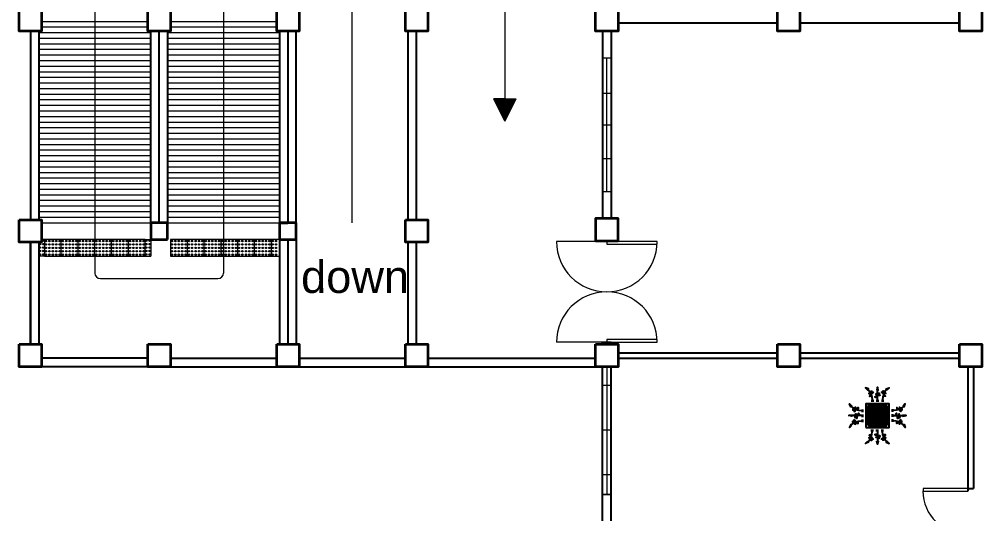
# Model space of a CAD drawing. Header units: millimetres. Extents: x 150 to 360, y 293 to 443.
# Drawn here: x 170.77 to 187.97, y 322.22 to 331.07 of the extents above; entities that cross this region are included whole.
import ezdxf

# ---------------------------------------------------------------- set-up
doc = ezdxf.new("R2010")
doc.units = ezdxf.units.MM
doc.header["$MEASUREMENT"] = 0
doc.layers.add('AIR', color=7, linetype='Continuous')
doc.styles.add('SWISSLT175', font='swissl.ttf', dxfattribs={"height": 0.175})

# ---------------------------------------------------------------- blocks, each defined once
blk = doc.blocks.new('FCU-13000P (CASSETTE SPLIT)')
at = {"layer": 'AIR', "ltscale": 3}
for p, q in [((0, 0.523), (0, 1)), ((-0.193, 0.558), (-0.193, 0.487)), ((-0.162, 0.558), (-0.162, 0.487)), ((-0.016, 0.558), (-0.016, 0.487)), ((0.016, 0.558), (0.016, 0.487)), ((0.162, 0.558), (0.162, 0.487)), ((0.193, 0.558), (0.193, 0.487)), ((-0.523, 0), (-1, 0)), ((-0.558, 0.193), (-0.487, 0.193)), ((-0.558, 0.162), (-0.487, 0.162)), ((-0.558, 0.016), (-0.487, 0.016)), ((0.558, 0.193), (0.487, 0.193)), ((0.558, 0.162), (0.487, 0.162)), ((0.558, 0.016), (0.487, 0.016)), ((0.523, 0), (1, 0)), ((-0.558, -0.016), (-0.487, -0.016)), ((-0.558, -0.162), (-0.487, -0.162)), ((-0.558, -0.193), (-0.487, -0.193)), ((0.558, -0.016), (0.487, -0.016)), ((0.558, -0.162), (0.487, -0.162)), ((0.558, -0.193), (0.487, -0.193)), ((-0.193, -0.558), (-0.193, -0.487)), ((-0.162, -0.558), (-0.162, -0.487)), ((-0.016, -0.558), (-0.016, -0.487)), ((0, -0.523), (0, -1)), ((0.016, -0.558), (0.016, -0.487)), ((0.162, -0.558), (0.162, -0.487)), ((0.193, -0.558), (0.193, -0.487))]:
    blk.add_line(p, q, dxfattribs=at)
at = {"layer": 'AIR'}
for p, q in [((0.295, -0.295), (-0.295, 0.295)), ((0.295, 0.295), (-0.295, -0.295))]:
    blk.add_line(p, q, dxfattribs=at)
at = {"layer": 'AIR', "ltscale": 3}
for points in [[(-0.335, 0.895), (-0.311, 0.932), (-0.416, 0.973)], [(-0.022, 0.89), (0.022, 0.89), (0, 1)], [(0.335, 0.895), (0.311, 0.932), (0.416, 0.973)], [(-0.895, 0.335), (-0.932, 0.311), (-0.973, 0.416)], [(0.895, 0.335), (0.932, 0.311), (0.973, 0.416)], [(-0.89, 0.022), (-0.89, -0.022), (-1, 0)], [(0.89, 0.022), (0.89, -0.022), (1, 0)], [(-0.895, -0.335), (-0.932, -0.311), (-0.973, -0.416)], [(0.895, -0.335), (0.932, -0.311), (0.973, -0.416)], [(-0.335, -0.895), (-0.311, -0.932), (-0.416, -0.973)], [(-0.022, -0.89), (0.022, -0.89), (0, -1)], [(0.335, -0.895), (0.311, -0.932), (0.416, -0.973)]]:
    blk.add_lwpolyline(points, close=True, dxfattribs=at)
at = {"layer": 'AIR'}
for points in [[(-0.323, 0.914, -0.171809), (-0.178, 0.558), (-0.178, 0.522)], [(0.323, 0.914, 0.171809), (0.178, 0.558), (0.178, 0.522)], [(-0.914, 0.323, 0.171809), (-0.558, 0.178), (-0.522, 0.178)], [(0.914, 0.323, -0.171809), (0.558, 0.178), (0.522, 0.178)], [(-0.914, -0.323, -0.171809), (-0.558, -0.178), (-0.522, -0.178)], [(0.914, -0.323, 0.171809), (0.558, -0.178), (0.522, -0.178)], [(-0.323, -0.914, 0.171809), (-0.178, -0.558), (-0.178, -0.522)], [(0.323, -0.914, -0.171809), (0.178, -0.558), (0.178, -0.522)]]:
    blk.add_lwpolyline(points, format="xyb", dxfattribs=at)
for points in [[(-0.41, -0.41), (0.41, -0.41), (0.41, 0.41), (-0.41, 0.41)], [(-0.31, 0.372), (0.31, 0.372), (0.31, 0.348), (-0.31, 0.348)], [(-0.373, 0.31), (-0.348, 0.31), (-0.348, -0.31), (-0.373, -0.31)], [(-0.26, -0.26), (0.26, -0.26), (0.26, 0.26), (-0.26, 0.26)], [(-0.21, -0.21), (0.21, -0.21), (0.21, 0.21), (-0.21, 0.21)], [(-0.16, -0.16), (0.16, -0.16), (0.16, 0.16), (-0.16, 0.16)], [(-0.11, -0.11), (0.11, -0.11), (0.11, 0.11), (-0.11, 0.11)], [(-0.06, -0.06), (0.06, -0.06), (0.06, 0.06), (-0.06, 0.06)], [(0.372, 0.31), (0.348, 0.31), (0.348, -0.31), (0.372, -0.31)], [(-0.31, -0.373), (0.31, -0.373), (0.31, -0.348), (-0.31, -0.348)]]:
    blk.add_lwpolyline(points, close=True, dxfattribs=at)
blk.add_lwpolyline([(-0.26, -0.31), (0.26, -0.31, 0.414214), (0.31, -0.26), (0.31, 0.26, 0.414214), (0.26, 0.31), (-0.26, 0.31, 0.414214), (-0.31, 0.26), (-0.31, -0.26, 0.414214)], format="xyb", close=True, dxfattribs=at)
at = {"layer": 'AIR', "ltscale": 3}
for points in [[(-0.268, 0.84), (-0.231, 0.852), (-0.134, 0.882), (-0.422, 0.704), (0.005, 0.903), (-0.358, 0.645), (-0.239, 0.678), (-0.199, 0.69)], [(0.268, 0.84), (0.231, 0.852), (0.134, 0.882), (0.422, 0.704), (-0.005, 0.903), (0.358, 0.645), (0.239, 0.678), (0.199, 0.69)], [(-0.84, 0.268), (-0.852, 0.231), (-0.882, 0.134), (-0.704, 0.422), (-0.903, -0.005), (-0.645, 0.358), (-0.678, 0.239), (-0.69, 0.199)], [(0.84, 0.268), (0.852, 0.231), (0.882, 0.134), (0.704, 0.422), (0.903, -0.005), (0.645, 0.358), (0.678, 0.239), (0.69, 0.199)], [(-0.84, -0.268), (-0.852, -0.231), (-0.882, -0.134), (-0.704, -0.422), (-0.903, 0.005), (-0.645, -0.358), (-0.678, -0.239), (-0.69, -0.199)], [(0.84, -0.268), (0.852, -0.231), (0.882, -0.134), (0.704, -0.422), (0.903, 0.005), (0.645, -0.358), (0.678, -0.239), (0.69, -0.199)], [(-0.268, -0.84), (-0.231, -0.852), (-0.134, -0.882), (-0.422, -0.704), (0.005, -0.903), (-0.358, -0.645), (-0.239, -0.678), (-0.199, -0.69)], [(0.268, -0.84), (0.231, -0.852), (0.134, -0.882), (0.422, -0.704), (-0.005, -0.903), (0.358, -0.645), (0.239, -0.678), (0.199, -0.69)]]:
    blk.add_open_spline(points, degree=3, knots=[0.0032834, 0.0032834, 0.0032834, 0.0032834, 0.0712567, 0.1924075, 0.3347111, 0.5062145, 0.5813292, 0.5813292, 0.5813292, 0.5813292], dxfattribs=at)
for points in [[(0, 0.8), (0.077, 0.776), (-0.058, 0.755), (0.098, 0.718), (-0.087, 0.663), (0, 0.631)], [(-0.8, 0), (-0.776, -0.077), (-0.755, 0.058), (-0.718, -0.098), (-0.663, 0.087), (-0.631, 0)], [(0.8, 0), (0.776, -0.077), (0.755, 0.058), (0.718, -0.098), (0.663, 0.087), (0.631, 0)], [(0, -0.8), (0.077, -0.776), (-0.058, -0.755), (0.098, -0.718), (-0.087, -0.663), (0, -0.631)]]:
    blk.add_spline(points, degree=3, dxfattribs=at)
for points in [[(-0.416, 0.973), (-0.335, 0.895), (-0.311, 0.932)], [(0, 1), (-0.022, 0.89), (0.022, 0.89)], [(0.416, 0.973), (0.335, 0.895), (0.311, 0.932)], [(-0.973, 0.416), (-0.895, 0.335), (-0.932, 0.311)], [(0.973, 0.416), (0.895, 0.335), (0.932, 0.311)], [(-1, 0), (-0.89, 0.022), (-0.89, -0.022)], [(1, 0), (0.89, 0.022), (0.89, -0.022)], [(-0.973, -0.416), (-0.895, -0.335), (-0.932, -0.311)], [(0.973, -0.416), (0.895, -0.335), (0.932, -0.311)], [(-0.416, -0.973), (-0.335, -0.895), (-0.311, -0.932)], [(0, -1), (-0.022, -0.89), (0.022, -0.89)], [(0.416, -0.973), (0.335, -0.895), (0.311, -0.932)]]:
    blk.add_solid(points, dxfattribs=at)

msp = doc.modelspace()

# ---------------------------------------------------------------- linework, layer by layer
at = {"color": 8, "lineweight": 9}
for p, q in [((172.122, 340.329), (172.122, 327.129)), ((176.722, 327.429), (176.722, 340.329)), ((174.422, 337.513), (174.422, 326.529)), ((179.451, 336.961), (179.451, 329.643)), ((171.172, 331.029), (173.072, 331.029)), ((171.172, 330.929), (173.072, 330.929)), ((173.472, 331.029), (175.372, 331.029)), ((173.472, 330.929), (175.372, 330.929)), ((171.122, 330.829), (173.122, 330.829)), ((173.422, 330.829), (175.422, 330.829)), ((171.122, 330.729), (173.122, 330.729)), ((171.122, 330.629), (173.122, 330.629)), ((173.422, 330.729), (175.422, 330.729)), ((173.422, 330.629), (175.422, 330.629)), ((171.122, 330.529), (173.122, 330.529)), ((171.122, 330.429), (173.122, 330.429)), ((173.422, 330.529), (175.422, 330.529)), ((173.422, 330.429), (175.422, 330.429)), ((171.122, 330.329), (173.122, 330.329)), ((173.422, 330.329), (175.422, 330.329)), ((181.197, 330.379), (181.347, 330.379)), ((181.197, 329.179), (181.197, 330.379)), ((181.272, 327.979), (181.272, 330.379)), ((181.347, 330.379), (181.347, 327.979)), ((171.122, 330.229), (173.122, 330.229)), ((171.122, 330.129), (173.122, 330.129)), ((173.422, 330.229), (175.422, 330.229)), ((173.422, 330.129), (175.422, 330.129)), ((171.122, 330.029), (173.122, 330.029)), ((171.122, 329.929), (173.122, 329.929)), ((173.422, 330.029), (175.422, 330.029)), ((173.422, 329.929), (175.422, 329.929)), ((171.122, 329.829), (173.122, 329.829)), ((171.122, 329.729), (173.122, 329.729)), ((173.422, 329.829), (175.422, 329.829)), ((173.422, 329.729), (175.422, 329.729)), ((181.197, 329.742), (181.347, 329.742)), ((171.122, 329.629), (173.122, 329.629)), ((173.422, 329.629), (175.422, 329.629)), ((179.451, 329.643), (179.251, 329.643)), ((179.451, 329.243), (179.251, 329.643)), ((179.451, 329.633), (179.256, 329.633)), ((179.451, 329.623), (179.261, 329.623)), ((179.451, 329.613), (179.266, 329.613)), ((179.451, 329.603), (179.271, 329.603)), ((179.451, 329.593), (179.276, 329.593)), ((179.451, 329.583), (179.281, 329.583)), ((179.451, 329.573), (179.286, 329.573)), ((179.451, 329.563), (179.291, 329.563)), ((179.451, 329.553), (179.296, 329.553)), ((179.451, 329.553), (179.296, 329.553)), ((179.451, 329.643), (179.651, 329.643)), ((179.451, 329.243), (179.651, 329.643)), ((179.451, 329.633), (179.646, 329.633)), ((179.451, 329.623), (179.641, 329.623)), ((179.636, 329.613), (179.451, 329.613)), ((179.631, 329.603), (179.451, 329.603)), ((179.626, 329.593), (179.451, 329.593)), ((179.621, 329.583), (179.451, 329.583)), ((179.616, 329.573), (179.451, 329.573)), ((179.611, 329.563), (179.451, 329.563)), ((179.606, 329.553), (179.451, 329.553)), ((179.606, 329.553), (179.451, 329.553)), ((171.122, 329.529), (173.122, 329.529)), ((171.122, 329.429), (173.122, 329.429)), ((173.422, 329.529), (175.422, 329.529)), ((173.422, 329.429), (175.422, 329.429)), ((179.451, 329.543), (179.301, 329.543)), ((179.451, 329.533), (179.306, 329.533)), ((179.451, 329.523), (179.311, 329.523)), ((179.451, 329.513), (179.316, 329.513)), ((179.451, 329.503), (179.321, 329.503)), ((179.451, 329.493), (179.326, 329.493)), ((179.451, 329.483), (179.331, 329.483)), ((179.451, 329.473), (179.336, 329.473)), ((179.451, 329.463), (179.341, 329.463)), ((179.451, 329.453), (179.346, 329.453)), ((179.451, 329.443), (179.351, 329.443)), ((179.451, 329.433), (179.356, 329.433)), ((179.451, 329.423), (179.361, 329.423)), ((179.451, 329.413), (179.366, 329.413)), ((179.451, 329.403), (179.371, 329.403)), ((179.451, 329.393), (179.376, 329.393)), ((179.451, 329.383), (179.381, 329.383)), ((179.601, 329.543), (179.451, 329.543)), ((179.596, 329.533), (179.451, 329.533)), ((179.591, 329.523), (179.451, 329.523)), ((179.586, 329.513), (179.451, 329.513)), ((179.581, 329.503), (179.451, 329.503)), ((179.576, 329.493), (179.451, 329.493)), ((179.571, 329.483), (179.451, 329.483)), ((179.566, 329.473), (179.451, 329.473)), ((179.561, 329.463), (179.451, 329.463)), ((179.556, 329.453), (179.451, 329.453)), ((179.551, 329.443), (179.451, 329.443)), ((179.546, 329.433), (179.451, 329.433)), ((179.541, 329.423), (179.451, 329.423)), ((179.536, 329.413), (179.451, 329.413)), ((179.531, 329.403), (179.451, 329.403)), ((179.526, 329.393), (179.451, 329.393)), ((179.521, 329.383), (179.451, 329.383)), ((171.122, 329.329), (173.122, 329.329)), ((171.122, 329.229), (173.122, 329.229)), ((173.422, 329.329), (175.422, 329.329)), ((173.422, 329.229), (175.422, 329.229)), ((179.451, 329.373), (179.386, 329.373)), ((179.451, 329.363), (179.391, 329.363)), ((179.451, 329.353), (179.396, 329.353)), ((179.451, 329.343), (179.401, 329.343)), ((179.451, 329.333), (179.406, 329.333)), ((179.451, 329.323), (179.411, 329.323)), ((179.451, 329.313), (179.416, 329.313)), ((179.451, 329.303), (179.421, 329.303)), ((179.451, 329.293), (179.426, 329.293)), ((179.451, 329.283), (179.431, 329.283)), ((179.451, 329.273), (179.436, 329.273)), ((179.451, 329.263), (179.441, 329.263)), ((179.451, 329.253), (179.446, 329.253)), ((179.516, 329.373), (179.451, 329.373)), ((179.511, 329.363), (179.451, 329.363)), ((179.506, 329.353), (179.451, 329.353)), ((179.501, 329.343), (179.451, 329.343)), ((179.496, 329.333), (179.451, 329.333)), ((179.491, 329.323), (179.451, 329.323)), ((179.486, 329.313), (179.451, 329.313)), ((179.481, 329.303), (179.451, 329.303)), ((179.476, 329.293), (179.451, 329.293)), ((179.471, 329.283), (179.451, 329.283)), ((179.466, 329.273), (179.451, 329.273)), ((179.461, 329.263), (179.451, 329.263)), ((179.456, 329.253), (179.451, 329.253)), ((171.122, 329.129), (173.122, 329.129)), ((173.422, 329.129), (175.422, 329.129)), ((181.197, 329.179), (181.197, 327.979)), ((181.197, 329.179), (181.347, 329.179)), ((171.122, 329.029), (173.122, 329.029)), ((171.122, 328.929), (173.122, 328.929)), ((173.422, 329.029), (175.422, 329.029)), ((173.422, 328.929), (175.422, 328.929)), ((171.122, 328.829), (173.122, 328.829)), ((171.122, 328.729), (173.122, 328.729)), ((173.422, 328.829), (175.422, 328.829)), ((173.422, 328.729), (175.422, 328.729)), ((171.122, 328.629), (173.122, 328.629)), ((171.122, 328.529), (173.122, 328.529)), ((173.422, 328.629), (175.422, 328.629)), ((173.422, 328.529), (175.422, 328.529)), ((181.197, 328.579), (181.347, 328.579)), ((171.122, 328.429), (173.122, 328.429)), ((173.422, 328.429), (175.422, 328.429)), ((171.122, 328.329), (173.122, 328.329)), ((171.122, 328.229), (173.122, 328.229)), ((173.422, 328.329), (175.422, 328.329)), ((173.422, 328.229), (175.422, 328.229)), ((171.122, 328.129), (173.122, 328.129)), ((171.122, 328.029), (173.122, 328.029)), ((173.422, 328.129), (175.422, 328.129)), ((173.422, 328.029), (175.422, 328.029)), ((171.122, 327.929), (173.122, 327.929)), ((173.422, 327.929), (175.422, 327.929)), ((181.347, 327.979), (181.197, 327.979)), ((171.122, 327.829), (173.122, 327.829)), ((171.122, 327.729), (173.122, 327.729)), ((173.422, 327.829), (175.422, 327.829)), ((173.422, 327.729), (175.422, 327.729)), ((171.122, 327.629), (173.122, 327.629)), ((171.122, 327.529), (173.122, 327.529)), ((173.422, 327.629), (175.422, 327.629)), ((173.422, 327.529), (175.422, 327.529)), ((171.172, 327.429), (173.122, 327.429)), ((173.422, 327.429), (175.422, 327.429)), ((171.222, 327.129), (171.172, 327.129)), ((171.522, 327.129), (171.222, 327.129)), ((171.222, 327.129), (171.222, 326.829)), ((171.522, 326.829), (171.522, 327.129)), ((171.822, 327.129), (171.522, 327.129)), ((171.822, 326.829), (171.822, 327.129)), ((172.122, 327.129), (171.822, 327.129)), ((172.122, 326.829), (172.122, 327.129)), ((172.422, 327.129), (172.122, 327.129)), ((172.422, 326.829), (172.422, 327.129)), ((172.722, 327.129), (172.422, 327.129)), ((172.722, 326.829), (172.722, 327.129)), ((173.022, 327.129), (172.722, 327.129)), ((173.022, 326.829), (173.022, 327.129)), ((173.022, 327.129), (173.122, 327.129)), ((173.122, 327.129), (173.122, 326.829)), ((173.772, 327.129), (173.472, 327.129)), ((173.472, 327.129), (173.472, 326.829)), ((174.072, 327.129), (173.772, 327.129)), ((173.772, 327.129), (173.772, 326.829)), ((174.372, 327.129), (174.072, 327.129)), ((174.072, 327.129), (174.072, 326.829)), ((174.672, 327.129), (174.372, 327.129)), ((174.372, 327.129), (174.372, 326.829)), ((174.972, 327.129), (174.672, 327.129)), ((174.672, 327.129), (174.672, 326.829)), ((175.272, 327.129), (174.972, 327.129)), ((174.972, 327.129), (174.972, 326.829)), ((175.572, 327.129), (175.272, 327.129)), ((175.272, 327.129), (175.272, 326.829)), ((171.222, 326.829), (171.122, 326.829)), ((171.222, 326.829), (171.522, 326.829)), ((171.522, 326.829), (171.822, 326.829)), ((171.822, 326.829), (172.122, 326.829)), ((172.122, 326.829), (172.422, 326.829)), ((172.122, 326.829), (172.122, 326.529)), ((172.422, 326.829), (172.722, 326.829)), ((172.722, 326.829), (173.022, 326.829)), ((173.022, 326.829), (173.122, 326.829)), ((173.472, 326.829), (173.772, 326.829)), ((173.772, 326.829), (174.072, 326.829)), ((174.072, 326.829), (174.372, 326.829)), ((174.372, 326.829), (174.672, 326.829)), ((174.672, 326.829), (174.972, 326.829)), ((174.972, 326.829), (175.272, 326.829)), ((175.272, 326.829), (175.422, 326.829)), ((172.222, 326.429), (174.322, 326.429)), ((181.197, 322.567), (181.197, 324.854)), ((181.272, 324.854), (181.272, 322.567)), ((181.197, 323.723), (181.197, 324.523)), ((181.197, 324.523), (181.347, 324.523)), ((181.347, 324.523), (181.347, 322.923)), ((181.197, 323.723), (181.347, 323.723)), ((181.347, 322.923), (181.197, 322.923)), ((181.197, 322.567), (181.347, 322.567))]:
    msp.add_line(p, q, dxfattribs=at)
at = {"color": 8, "lineweight": 25}
for p, q in [((181.472, 331.004), (184.322, 331.004)), ((184.722, 331.004), (187.572, 331.004)), ((170.972, 330.854), (170.972, 327.479)), ((171.122, 330.854), (171.122, 327.479)), ((173.122, 327.429), (173.122, 330.854)), ((173.272, 327.429), (173.272, 330.854)), ((173.422, 330.854), (173.422, 327.429)), ((175.422, 330.854), (175.422, 327.429)), ((175.572, 330.854), (175.572, 327.429)), ((175.722, 327.429), (175.722, 330.854)), ((177.722, 327.479), (177.722, 330.854)), ((177.872, 327.479), (177.872, 330.854)), ((181.197, 330.854), (181.197, 327.504)), ((181.347, 330.854), (181.347, 327.504)), ((175.422, 327.429), (175.422, 325.254)), ((175.722, 327.429), (175.722, 325.254)), ((170.972, 325.254), (170.972, 327.079)), ((170.972, 327.079), (170.972, 325.254)), ((171.122, 327.079), (171.122, 325.254)), ((175.572, 327.129), (175.572, 325.254)), ((177.722, 325.254), (177.722, 327.079)), ((177.872, 325.254), (177.872, 327.079)), ((181.197, 327.104), (181.197, 327.092)), ((181.347, 327.092), (181.197, 327.092)), ((181.347, 327.104), (181.347, 327.092)), ((181.197, 325.292), (181.347, 325.292)), ((181.197, 325.279), (181.197, 325.292)), ((181.347, 325.279), (181.347, 325.292)), ((181.472, 325.104), (184.322, 325.104)), ((184.722, 325.104), (187.572, 325.104)), ((173.072, 325.004), (171.172, 325.004)), ((173.472, 325.004), (175.372, 325.004)), ((175.772, 325.004), (177.672, 325.004)), ((178.072, 325.004), (181.072, 325.004)), ((181.472, 325.004), (184.322, 325.004)), ((184.722, 325.004), (187.572, 325.004)), ((173.072, 324.854), (171.172, 324.854)), ((173.472, 324.854), (177.672, 324.854)), ((178.072, 324.854), (181.072, 324.854)), ((181.197, 319.254), (181.197, 324.854)), ((181.347, 319.254), (181.347, 324.854)), ((187.722, 324.854), (187.722, 322.629)), ((187.822, 324.854), (187.822, 322.679)), ((187.722, 322.679), (187.822, 322.679))]:
    msp.add_line(p, q, dxfattribs=at)
at = {"color": 8, "lineweight": 35}
for p, q in [((173.122, 327.429), (173.122, 327.129)), ((173.422, 327.429), (173.122, 327.429)), ((173.122, 327.429), (173.122, 327.129)), ((173.422, 327.129), (173.422, 327.429)), ((173.422, 327.129), (173.422, 327.429)), ((175.422, 327.429), (175.572, 327.429)), ((175.422, 327.429), (175.422, 327.129)), ((175.722, 327.429), (175.422, 327.429)), ((175.422, 327.429), (175.422, 327.129)), ((175.722, 327.129), (175.722, 327.429)), ((175.722, 327.129), (175.722, 327.429)), ((173.122, 327.129), (173.422, 327.129)), ((175.422, 327.129), (175.722, 327.129)), ((175.422, 327.129), (175.722, 327.129))]:
    msp.add_line(p, q, dxfattribs=at)
at = {"color": 8, "lineweight": 13}
for p, q in [((181.272, 327.092), (180.372, 327.092)), ((182.172, 327.092), (181.272, 327.092)), ((181.272, 327.092), (181.272, 327.042)), ((181.272, 327.042), (182.172, 327.042)), ((182.172, 327.042), (182.172, 327.092)), ((181.272, 325.292), (180.372, 325.292)), ((182.172, 325.342), (181.272, 325.342)), ((181.272, 325.342), (181.272, 325.292)), ((181.272, 325.292), (182.172, 325.292)), ((182.172, 325.292), (182.172, 325.342))]:
    msp.add_line(p, q, dxfattribs=at)
at = {"color": 8, "lineweight": 35}
for points in [[(170.772, 331.254), (171.172, 331.254), (171.172, 330.854), (170.772, 330.854)], [(173.072, 331.254), (173.472, 331.254), (173.472, 330.854), (173.072, 330.854)], [(175.372, 331.254), (175.772, 331.254), (175.772, 330.854), (175.372, 330.854)], [(177.672, 331.254), (178.072, 331.254), (178.072, 330.854), (177.672, 330.854)], [(181.072, 331.254), (181.472, 331.254), (181.472, 330.854), (181.072, 330.854)], [(184.322, 331.254), (184.722, 331.254), (184.722, 330.854), (184.322, 330.854)], [(187.572, 331.254), (187.972, 331.254), (187.972, 330.854), (187.572, 330.854)], [(181.072, 327.104), (181.472, 327.104), (181.472, 327.504), (181.072, 327.504)], [(170.772, 327.479), (171.172, 327.479), (171.172, 327.079), (170.772, 327.079)], [(177.672, 327.479), (178.072, 327.479), (178.072, 327.079), (177.672, 327.079)], [(170.772, 325.254), (171.172, 325.254), (171.172, 324.854), (170.772, 324.854)], [(173.072, 325.254), (173.472, 325.254), (173.472, 324.854), (173.072, 324.854)], [(175.372, 325.254), (175.772, 325.254), (175.772, 324.854), (175.372, 324.854)], [(177.672, 325.254), (178.072, 325.254), (178.072, 324.854), (177.672, 324.854)], [(181.072, 325.254), (181.472, 325.254), (181.472, 324.854), (181.072, 324.854)], [(184.322, 325.254), (184.722, 325.254), (184.722, 324.854), (184.322, 324.854)], [(187.572, 325.254), (187.972, 325.254), (187.972, 324.854), (187.572, 324.854)]]:
    msp.add_lwpolyline(points, close=True, dxfattribs=at)
at = {"color": 8, "lineweight": 9}
for points in [[(181.197, 327.979), (181.197, 330.379), (181.347, 330.379), (181.347, 327.979)], [(181.197, 330.379), (181.347, 330.379), (181.347, 327.979), (181.197, 327.979)], [(181.197, 324.854), (181.347, 324.854), (181.347, 322.567), (181.197, 322.567)]]:
    msp.add_lwpolyline(points, close=True, dxfattribs=at)
at = {"color": 8, "lineweight": 13, "ltscale": 0.03}
msp.add_lwpolyline([(187.722, 322.629), (187.722, 322.679), (186.922, 322.679), (186.922, 322.629)], close=True, dxfattribs=at)
at = {"color": 8, "lineweight": 9}
for centre, radius in [((171.141, 327.045), 0.013), ((171.141, 326.984), 0.013), ((171.141, 327.045), 0.009), ((171.141, 326.984), 0.009), ((171.202, 327.106), 0.013), ((171.202, 327.045), 0.013), ((171.202, 326.984), 0.013), ((171.202, 327.106), 0.009), ((171.202, 327.045), 0.009), ((171.202, 326.984), 0.009), ((171.25, 327.101), 0.013), ((171.25, 327.04), 0.013), ((171.25, 326.979), 0.013), ((171.25, 327.101), 0.009), ((171.25, 327.04), 0.009), ((171.25, 326.979), 0.009), ((171.311, 327.101), 0.013), ((171.311, 327.04), 0.013), ((171.311, 326.979), 0.013), ((171.311, 327.101), 0.009), ((171.311, 327.04), 0.009), ((171.311, 326.979), 0.009), ((171.372, 327.101), 0.013), ((171.372, 327.04), 0.013), ((171.372, 326.979), 0.013), ((171.372, 327.101), 0.009), ((171.372, 327.04), 0.009), ((171.372, 326.979), 0.009), ((171.433, 327.101), 0.013), ((171.433, 327.04), 0.013), ((171.433, 326.979), 0.013), ((171.433, 327.101), 0.009), ((171.433, 327.04), 0.009), ((171.433, 326.979), 0.009), ((171.494, 327.101), 0.013), ((171.494, 327.04), 0.013), ((171.494, 326.979), 0.013), ((171.494, 327.101), 0.009), ((171.494, 327.04), 0.009), ((171.494, 326.979), 0.009), ((171.55, 327.101), 0.013), ((171.55, 327.04), 0.013), ((171.55, 326.979), 0.013), ((171.55, 327.101), 0.009), ((171.55, 327.04), 0.009), ((171.55, 326.979), 0.009), ((171.611, 327.101), 0.013), ((171.611, 327.04), 0.013), ((171.611, 326.979), 0.013), ((171.611, 327.101), 0.009), ((171.611, 327.04), 0.009), ((171.611, 326.979), 0.009), ((171.672, 327.101), 0.013), ((171.672, 327.04), 0.013), ((171.672, 326.979), 0.013), ((171.672, 327.101), 0.009), ((171.672, 327.04), 0.009), ((171.672, 326.979), 0.009), ((171.733, 327.101), 0.013), ((171.733, 327.04), 0.013), ((171.733, 326.979), 0.013), ((171.733, 327.101), 0.009), ((171.733, 327.04), 0.009), ((171.733, 326.979), 0.009), ((171.794, 327.101), 0.013), ((171.794, 327.04), 0.013), ((171.794, 326.979), 0.013), ((171.794, 327.101), 0.009), ((171.794, 327.04), 0.009), ((171.794, 326.979), 0.009), ((171.85, 327.101), 0.013), ((171.85, 327.04), 0.013), ((171.85, 326.979), 0.013), ((171.85, 327.101), 0.009), ((171.85, 327.04), 0.009), ((171.85, 326.979), 0.009), ((171.911, 327.101), 0.013), ((171.911, 327.04), 0.013), ((171.911, 326.979), 0.013), ((171.911, 327.101), 0.009), ((171.911, 327.04), 0.009), ((171.911, 326.979), 0.009), ((171.972, 327.101), 0.013), ((171.972, 327.04), 0.013), ((171.972, 326.979), 0.013), ((171.972, 327.101), 0.009), ((171.972, 327.04), 0.009), ((171.972, 326.979), 0.009), ((172.033, 327.101), 0.013), ((172.033, 327.04), 0.013), ((172.033, 326.979), 0.013), ((172.033, 327.101), 0.009), ((172.033, 327.04), 0.009), ((172.033, 326.979), 0.009), ((172.094, 327.101), 0.013), ((172.094, 327.04), 0.013), ((172.094, 326.979), 0.013), ((172.094, 327.101), 0.009), ((172.094, 327.04), 0.009), ((172.094, 326.979), 0.009), ((172.15, 327.101), 0.013), ((172.15, 327.04), 0.013), ((172.15, 326.979), 0.013), ((172.15, 327.101), 0.009), ((172.15, 327.04), 0.009), ((172.15, 326.979), 0.009), ((172.211, 327.101), 0.013), ((172.211, 327.04), 0.013), ((172.211, 326.979), 0.013), ((172.211, 327.101), 0.009), ((172.211, 327.04), 0.009), ((172.211, 326.979), 0.009), ((172.272, 327.101), 0.013), ((172.272, 327.04), 0.013), ((172.272, 326.979), 0.013), ((172.272, 327.101), 0.009), ((172.272, 327.04), 0.009), ((172.272, 326.979), 0.009), ((172.333, 327.101), 0.013), ((172.333, 327.04), 0.013), ((172.333, 326.979), 0.013), ((172.333, 327.101), 0.009), ((172.333, 327.04), 0.009), ((172.333, 326.979), 0.009), ((172.394, 327.101), 0.013), ((172.394, 327.04), 0.013), ((172.394, 326.979), 0.013), ((172.394, 327.101), 0.009), ((172.394, 327.04), 0.009), ((172.394, 326.979), 0.009), ((172.45, 327.101), 0.013), ((172.45, 327.04), 0.013), ((172.45, 326.979), 0.013), ((172.45, 327.101), 0.009), ((172.45, 327.04), 0.009), ((172.45, 326.979), 0.009), ((172.511, 327.101), 0.013), ((172.511, 327.04), 0.013), ((172.511, 326.979), 0.013), ((172.511, 327.101), 0.009), ((172.511, 327.04), 0.009), ((172.511, 326.979), 0.009), ((172.572, 327.101), 0.013), ((172.572, 327.04), 0.013), ((172.572, 326.979), 0.013), ((172.572, 327.101), 0.009), ((172.572, 327.04), 0.009), ((172.572, 326.979), 0.009), ((172.633, 327.101), 0.013), ((172.633, 327.04), 0.013), ((172.633, 326.979), 0.013), ((172.633, 327.101), 0.009), ((172.633, 327.04), 0.009), ((172.633, 326.979), 0.009), ((172.694, 327.101), 0.013), ((172.694, 327.04), 0.013), ((172.694, 326.979), 0.013), ((172.694, 327.101), 0.009), ((172.694, 327.04), 0.009), ((172.694, 326.979), 0.009), ((172.75, 327.101), 0.013), ((172.75, 327.04), 0.013), ((172.75, 326.979), 0.013), ((172.75, 327.101), 0.009), ((172.75, 327.04), 0.009), ((172.75, 326.979), 0.009), ((172.811, 327.101), 0.013), ((172.811, 327.04), 0.013), ((172.811, 326.979), 0.013), ((172.811, 327.101), 0.009), ((172.811, 327.04), 0.009), ((172.811, 326.979), 0.009), ((172.872, 327.101), 0.013), ((172.872, 327.04), 0.013), ((172.872, 326.979), 0.013), ((172.872, 327.101), 0.009), ((172.872, 327.04), 0.009), ((172.872, 326.979), 0.009), ((172.933, 327.101), 0.013), ((172.933, 327.04), 0.013), ((172.933, 326.979), 0.013), ((172.933, 327.101), 0.009), ((172.933, 327.04), 0.009), ((172.933, 326.979), 0.009), ((172.994, 327.101), 0.013), ((172.994, 327.04), 0.013), ((172.994, 326.979), 0.013), ((172.994, 327.101), 0.009), ((172.994, 327.04), 0.009), ((172.994, 326.979), 0.009), ((173.041, 327.106), 0.013), ((173.041, 327.045), 0.013), ((173.041, 326.984), 0.013), ((173.041, 327.106), 0.009), ((173.041, 327.045), 0.009), ((173.041, 326.984), 0.009), ((173.102, 327.106), 0.013), ((173.102, 327.045), 0.013), ((173.102, 326.984), 0.013), ((173.102, 327.106), 0.009), ((173.102, 327.045), 0.009), ((173.102, 326.984), 0.009), ((173.5, 327.101), 0.013), ((173.5, 327.04), 0.013), ((173.5, 326.979), 0.013), ((173.5, 327.101), 0.009), ((173.5, 327.04), 0.009), ((173.5, 326.979), 0.009), ((173.561, 327.101), 0.013), ((173.561, 327.04), 0.013), ((173.561, 326.979), 0.013), ((173.561, 327.101), 0.009), ((173.561, 327.04), 0.009), ((173.561, 326.979), 0.009), ((173.622, 327.101), 0.013), ((173.622, 327.04), 0.013), ((173.622, 326.979), 0.013), ((173.622, 327.101), 0.009), ((173.622, 327.04), 0.009), ((173.622, 326.979), 0.009), ((173.683, 327.101), 0.013), ((173.683, 327.04), 0.013), ((173.683, 326.979), 0.013), ((173.683, 327.101), 0.009), ((173.683, 327.04), 0.009), ((173.683, 326.979), 0.009), ((173.744, 327.101), 0.013), ((173.744, 327.04), 0.013), ((173.744, 326.979), 0.013), ((173.744, 327.101), 0.009), ((173.744, 327.04), 0.009), ((173.744, 326.979), 0.009), ((173.8, 327.101), 0.013), ((173.8, 327.04), 0.013), ((173.8, 326.979), 0.013), ((173.8, 327.101), 0.009), ((173.8, 327.04), 0.009), ((173.8, 326.979), 0.009), ((173.861, 327.101), 0.013), ((173.861, 327.04), 0.013), ((173.861, 326.979), 0.013), ((173.861, 327.101), 0.009), ((173.861, 327.04), 0.009), ((173.861, 326.979), 0.009), ((173.922, 327.101), 0.013), ((173.922, 327.04), 0.013), ((173.922, 326.979), 0.013), ((173.922, 327.101), 0.009), ((173.922, 327.04), 0.009), ((173.922, 326.979), 0.009), ((173.983, 327.101), 0.013), ((173.983, 327.04), 0.013), ((173.983, 326.979), 0.013), ((173.983, 327.101), 0.009), ((173.983, 327.04), 0.009), ((173.983, 326.979), 0.009), ((174.044, 327.101), 0.013), ((174.044, 327.04), 0.013), ((174.044, 326.979), 0.013), ((174.044, 327.101), 0.009), ((174.044, 327.04), 0.009), ((174.044, 326.979), 0.009), ((174.1, 327.101), 0.013), ((174.1, 327.04), 0.013), ((174.1, 326.979), 0.013), ((174.1, 327.101), 0.009), ((174.1, 327.04), 0.009), ((174.1, 326.979), 0.009), ((174.161, 327.101), 0.013), ((174.161, 327.04), 0.013), ((174.161, 326.979), 0.013), ((174.161, 327.101), 0.009), ((174.161, 327.04), 0.009), ((174.161, 326.979), 0.009), ((174.222, 327.101), 0.013), ((174.222, 327.04), 0.013), ((174.222, 326.979), 0.013), ((174.222, 327.101), 0.009), ((174.222, 327.04), 0.009), ((174.222, 326.979), 0.009), ((174.283, 327.101), 0.013), ((174.283, 327.04), 0.013), ((174.283, 326.979), 0.013), ((174.283, 327.101), 0.009), ((174.283, 327.04), 0.009), ((174.283, 326.979), 0.009), ((174.344, 327.101), 0.013), ((174.344, 327.04), 0.013), ((174.344, 326.979), 0.013), ((174.344, 327.101), 0.009), ((174.344, 327.04), 0.009), ((174.344, 326.979), 0.009), ((174.4, 327.101), 0.013), ((174.4, 327.04), 0.013), ((174.4, 326.979), 0.013), ((174.4, 327.101), 0.009), ((174.4, 327.04), 0.009), ((174.4, 326.979), 0.009), ((174.461, 327.101), 0.013), ((174.461, 327.04), 0.013), ((174.461, 326.979), 0.013), ((174.461, 327.101), 0.009), ((174.461, 327.04), 0.009), ((174.461, 326.979), 0.009), ((174.522, 327.101), 0.013), ((174.522, 327.04), 0.013), ((174.522, 326.979), 0.013), ((174.522, 327.101), 0.009), ((174.522, 327.04), 0.009), ((174.522, 326.979), 0.009), ((174.583, 327.101), 0.013), ((174.583, 327.04), 0.013), ((174.583, 326.979), 0.013), ((174.583, 327.101), 0.009), ((174.583, 327.04), 0.009), ((174.583, 326.979), 0.009), ((174.644, 327.101), 0.013), ((174.644, 327.04), 0.013), ((174.644, 326.979), 0.013), ((174.644, 327.101), 0.009), ((174.644, 327.04), 0.009), ((174.644, 326.979), 0.009), ((174.7, 327.101), 0.013), ((174.7, 327.04), 0.013), ((174.7, 326.979), 0.013), ((174.7, 327.101), 0.009), ((174.7, 327.04), 0.009), ((174.7, 326.979), 0.009), ((174.761, 327.101), 0.013), ((174.761, 327.04), 0.013), ((174.761, 326.979), 0.013), ((174.761, 327.101), 0.009), ((174.761, 327.04), 0.009), ((174.761, 326.979), 0.009), ((174.822, 327.101), 0.013), ((174.822, 327.04), 0.013), ((174.822, 326.979), 0.013), ((174.822, 327.101), 0.009), ((174.822, 327.04), 0.009), ((174.822, 326.979), 0.009), ((174.883, 327.101), 0.013), ((174.883, 327.04), 0.013), ((174.883, 326.979), 0.013), ((174.883, 327.101), 0.009), ((174.883, 327.04), 0.009), ((174.883, 326.979), 0.009), ((174.944, 327.101), 0.013), ((174.944, 327.04), 0.013), ((174.944, 326.979), 0.013), ((174.944, 327.101), 0.009), ((174.944, 327.04), 0.009), ((174.944, 326.979), 0.009), ((175, 327.101), 0.013), ((175, 327.04), 0.013), ((175, 326.979), 0.013), ((175, 327.101), 0.009), ((175, 327.04), 0.009), ((175, 326.979), 0.009), ((175.061, 327.101), 0.013), ((175.061, 327.04), 0.013), ((175.061, 326.979), 0.013), ((175.061, 327.101), 0.009), ((175.061, 327.04), 0.009), ((175.061, 326.979), 0.009), ((175.122, 327.101), 0.013), ((175.122, 327.04), 0.013), ((175.122, 326.979), 0.013), ((175.122, 327.101), 0.009), ((175.122, 327.04), 0.009), ((175.122, 326.979), 0.009), ((175.183, 327.101), 0.013), ((175.183, 327.04), 0.013), ((175.183, 326.979), 0.013), ((175.183, 327.101), 0.009), ((175.183, 327.04), 0.009), ((175.183, 326.979), 0.009), ((175.244, 327.101), 0.013), ((175.244, 327.04), 0.013), ((175.244, 326.979), 0.013), ((175.244, 327.101), 0.009), ((175.244, 327.04), 0.009), ((175.244, 326.979), 0.009), ((175.3, 327.101), 0.013), ((175.3, 327.04), 0.013), ((175.3, 326.979), 0.013), ((175.3, 327.101), 0.009), ((175.3, 327.04), 0.009), ((175.3, 326.979), 0.009), ((175.361, 327.101), 0.013), ((175.361, 327.04), 0.013), ((175.361, 326.979), 0.013), ((175.361, 327.101), 0.009), ((175.361, 327.04), 0.009), ((175.361, 326.979), 0.009), ((171.141, 326.923), 0.013), ((171.141, 326.862), 0.013), ((171.141, 326.923), 0.009), ((171.141, 326.862), 0.009), ((171.202, 326.923), 0.013), ((171.202, 326.862), 0.013), ((171.202, 326.923), 0.009), ((171.202, 326.862), 0.009), ((171.25, 326.918), 0.013), ((171.25, 326.857), 0.013), ((171.25, 326.918), 0.009), ((171.25, 326.857), 0.009), ((171.311, 326.918), 0.013), ((171.311, 326.857), 0.013), ((171.311, 326.918), 0.009), ((171.311, 326.857), 0.009), ((171.372, 326.918), 0.013), ((171.372, 326.857), 0.013), ((171.372, 326.918), 0.009), ((171.372, 326.857), 0.009), ((171.433, 326.918), 0.013), ((171.433, 326.857), 0.013), ((171.433, 326.918), 0.009), ((171.433, 326.857), 0.009), ((171.494, 326.918), 0.013), ((171.494, 326.857), 0.013), ((171.494, 326.918), 0.009), ((171.494, 326.857), 0.009), ((171.55, 326.918), 0.013), ((171.55, 326.857), 0.013), ((171.55, 326.918), 0.009), ((171.55, 326.857), 0.009), ((171.611, 326.918), 0.013), ((171.611, 326.857), 0.013), ((171.611, 326.918), 0.009), ((171.611, 326.857), 0.009), ((171.672, 326.918), 0.013), ((171.672, 326.857), 0.013), ((171.672, 326.918), 0.009), ((171.672, 326.857), 0.009), ((171.733, 326.918), 0.013), ((171.733, 326.857), 0.013), ((171.733, 326.918), 0.009), ((171.733, 326.857), 0.009), ((171.794, 326.918), 0.013), ((171.794, 326.857), 0.013), ((171.794, 326.918), 0.009), ((171.794, 326.857), 0.009), ((171.85, 326.918), 0.013), ((171.85, 326.857), 0.013), ((171.85, 326.918), 0.009), ((171.85, 326.857), 0.009), ((171.911, 326.918), 0.013), ((171.911, 326.857), 0.013), ((171.911, 326.918), 0.009), ((171.911, 326.857), 0.009), ((171.972, 326.918), 0.013), ((171.972, 326.857), 0.013), ((171.972, 326.918), 0.009), ((171.972, 326.857), 0.009), ((172.033, 326.918), 0.013), ((172.033, 326.857), 0.013), ((172.033, 326.918), 0.009), ((172.033, 326.857), 0.009), ((172.094, 326.918), 0.013), ((172.094, 326.857), 0.013), ((172.094, 326.918), 0.009), ((172.094, 326.857), 0.009), ((172.15, 326.918), 0.013), ((172.15, 326.857), 0.013), ((172.15, 326.918), 0.009), ((172.15, 326.857), 0.009), ((172.211, 326.918), 0.013), ((172.211, 326.857), 0.013), ((172.211, 326.918), 0.009), ((172.211, 326.857), 0.009), ((172.272, 326.918), 0.013), ((172.272, 326.857), 0.013), ((172.272, 326.918), 0.009), ((172.272, 326.857), 0.009), ((172.333, 326.918), 0.013), ((172.333, 326.857), 0.013), ((172.333, 326.918), 0.009), ((172.333, 326.857), 0.009), ((172.394, 326.918), 0.013), ((172.394, 326.857), 0.013), ((172.394, 326.918), 0.009), ((172.394, 326.857), 0.009), ((172.45, 326.918), 0.013), ((172.45, 326.857), 0.013), ((172.45, 326.918), 0.009), ((172.45, 326.857), 0.009), ((172.511, 326.918), 0.013), ((172.511, 326.857), 0.013), ((172.511, 326.918), 0.009), ((172.511, 326.857), 0.009), ((172.572, 326.918), 0.013), ((172.572, 326.857), 0.013), ((172.572, 326.918), 0.009), ((172.572, 326.857), 0.009), ((172.633, 326.918), 0.013), ((172.633, 326.857), 0.013), ((172.633, 326.918), 0.009), ((172.633, 326.857), 0.009), ((172.694, 326.918), 0.013), ((172.694, 326.857), 0.013), ((172.694, 326.918), 0.009), ((172.694, 326.857), 0.009), ((172.75, 326.918), 0.013), ((172.75, 326.857), 0.013), ((172.75, 326.918), 0.009), ((172.75, 326.857), 0.009), ((172.811, 326.918), 0.013), ((172.811, 326.857), 0.013), ((172.811, 326.918), 0.009), ((172.811, 326.857), 0.009), ((172.872, 326.918), 0.013), ((172.872, 326.857), 0.013), ((172.872, 326.918), 0.009), ((172.872, 326.857), 0.009), ((172.933, 326.918), 0.013), ((172.933, 326.857), 0.013), ((172.933, 326.918), 0.009), ((172.933, 326.857), 0.009), ((172.994, 326.918), 0.013), ((172.994, 326.857), 0.013), ((172.994, 326.918), 0.009), ((172.994, 326.857), 0.009), ((173.041, 326.923), 0.013), ((173.041, 326.862), 0.013), ((173.041, 326.923), 0.009), ((173.041, 326.862), 0.009), ((173.102, 326.923), 0.013), ((173.102, 326.862), 0.013), ((173.102, 326.923), 0.009), ((173.102, 326.862), 0.009), ((173.5, 326.918), 0.013), ((173.5, 326.857), 0.013), ((173.5, 326.918), 0.009), ((173.5, 326.857), 0.009), ((173.561, 326.918), 0.013), ((173.561, 326.857), 0.013), ((173.561, 326.918), 0.009), ((173.561, 326.857), 0.009), ((173.622, 326.918), 0.013), ((173.622, 326.857), 0.013), ((173.622, 326.918), 0.009), ((173.622, 326.857), 0.009), ((173.683, 326.918), 0.013), ((173.683, 326.857), 0.013), ((173.683, 326.918), 0.009), ((173.683, 326.857), 0.009), ((173.744, 326.918), 0.013), ((173.744, 326.857), 0.013), ((173.744, 326.918), 0.009), ((173.744, 326.857), 0.009), ((173.8, 326.918), 0.013), ((173.8, 326.857), 0.013), ((173.8, 326.918), 0.009), ((173.8, 326.857), 0.009), ((173.861, 326.918), 0.013), ((173.861, 326.857), 0.013), ((173.861, 326.918), 0.009), ((173.861, 326.857), 0.009), ((173.922, 326.918), 0.013), ((173.922, 326.857), 0.013), ((173.922, 326.918), 0.009), ((173.922, 326.857), 0.009), ((173.983, 326.918), 0.013), ((173.983, 326.857), 0.013), ((173.983, 326.918), 0.009), ((173.983, 326.857), 0.009), ((174.044, 326.918), 0.013), ((174.044, 326.857), 0.013), ((174.044, 326.918), 0.009), ((174.044, 326.857), 0.009), ((174.1, 326.918), 0.013), ((174.1, 326.857), 0.013), ((174.1, 326.918), 0.009), ((174.1, 326.857), 0.009), ((174.161, 326.918), 0.013), ((174.161, 326.857), 0.013), ((174.161, 326.918), 0.009), ((174.161, 326.857), 0.009), ((174.222, 326.918), 0.013), ((174.222, 326.857), 0.013), ((174.222, 326.918), 0.009), ((174.222, 326.857), 0.009), ((174.283, 326.918), 0.013), ((174.283, 326.857), 0.013), ((174.283, 326.918), 0.009), ((174.283, 326.857), 0.009), ((174.344, 326.918), 0.013), ((174.344, 326.857), 0.013), ((174.344, 326.918), 0.009), ((174.344, 326.857), 0.009), ((174.4, 326.918), 0.013), ((174.4, 326.857), 0.013), ((174.4, 326.918), 0.009), ((174.4, 326.857), 0.009), ((174.461, 326.918), 0.013), ((174.461, 326.857), 0.013), ((174.461, 326.918), 0.009), ((174.461, 326.857), 0.009), ((174.522, 326.918), 0.013), ((174.522, 326.857), 0.013), ((174.522, 326.918), 0.009), ((174.522, 326.857), 0.009), ((174.583, 326.918), 0.013), ((174.583, 326.857), 0.013), ((174.583, 326.918), 0.009), ((174.583, 326.857), 0.009), ((174.644, 326.918), 0.013), ((174.644, 326.857), 0.013), ((174.644, 326.918), 0.009), ((174.644, 326.857), 0.009), ((174.7, 326.918), 0.013), ((174.7, 326.857), 0.013), ((174.7, 326.918), 0.009), ((174.7, 326.857), 0.009), ((174.761, 326.918), 0.013), ((174.761, 326.857), 0.013), ((174.761, 326.918), 0.009), ((174.761, 326.857), 0.009), ((174.822, 326.918), 0.013), ((174.822, 326.857), 0.013), ((174.822, 326.918), 0.009), ((174.822, 326.857), 0.009), ((174.883, 326.918), 0.013), ((174.883, 326.857), 0.013), ((174.883, 326.918), 0.009), ((174.883, 326.857), 0.009), ((174.944, 326.918), 0.013), ((174.944, 326.857), 0.013), ((174.944, 326.918), 0.009), ((174.944, 326.857), 0.009), ((175, 326.918), 0.013), ((175, 326.857), 0.013), ((175, 326.918), 0.009), ((175, 326.857), 0.009), ((175.061, 326.918), 0.013), ((175.061, 326.857), 0.013), ((175.061, 326.918), 0.009), ((175.061, 326.857), 0.009), ((175.122, 326.918), 0.013), ((175.122, 326.857), 0.013), ((175.122, 326.918), 0.009), ((175.122, 326.857), 0.009), ((175.183, 326.918), 0.013), ((175.183, 326.857), 0.013), ((175.183, 326.918), 0.009), ((175.183, 326.857), 0.009), ((175.244, 326.918), 0.013), ((175.244, 326.857), 0.013), ((175.244, 326.918), 0.009), ((175.244, 326.857), 0.009), ((175.3, 326.918), 0.013), ((175.3, 326.857), 0.013), ((175.3, 326.918), 0.009), ((175.3, 326.857), 0.009), ((175.361, 326.918), 0.013), ((175.361, 326.857), 0.013), ((175.361, 326.918), 0.009), ((175.361, 326.857), 0.009)]:
    msp.add_circle(centre, radius, dxfattribs=at)
at = {"color": 8, "lineweight": 13}
for centre, start, end in [((181.272, 327.092), 180, 0), ((181.272, 325.292), 0, 180)]:
    msp.add_arc(centre, 0.9, start, end, dxfattribs=at)
at = {"color": 8, "lineweight": 9}
for centre, start, end in [((172.222, 326.529), 180, 270), ((174.322, 326.529), 270, 0)]:
    msp.add_arc(centre, 0.1, start, end, dxfattribs=at)
at = {"color": 8, "lineweight": 13, "ltscale": 0.03}
msp.add_arc((187.673, 322.629), 0.752, 180, 273.6952, dxfattribs=at)

# ---------------------------------------------------------------- block references
at = {"layer": 'AIR', "xscale": 0.5113536813550488, "yscale": 0.5113536813550488, "zscale": 0.5113536813550488}
msp.add_blockref('FCU-13000P (CASSETTE SPLIT)', (186.107, 323.979), dxfattribs=at)

# ---------------------------------------------------------------- texts
at = {"color": 8, "lineweight": -2, "ltscale": 0.4, "insert": (176.773, 326.458), "char_height": 0.5778, "width": 0.90467, "attachment_point": 5, "line_spacing_factor": 0.9, "style": 'SWISSLT175'}
msp.add_mtext('down', dxfattribs=at)

doc.saveas('drawing.dxf')
